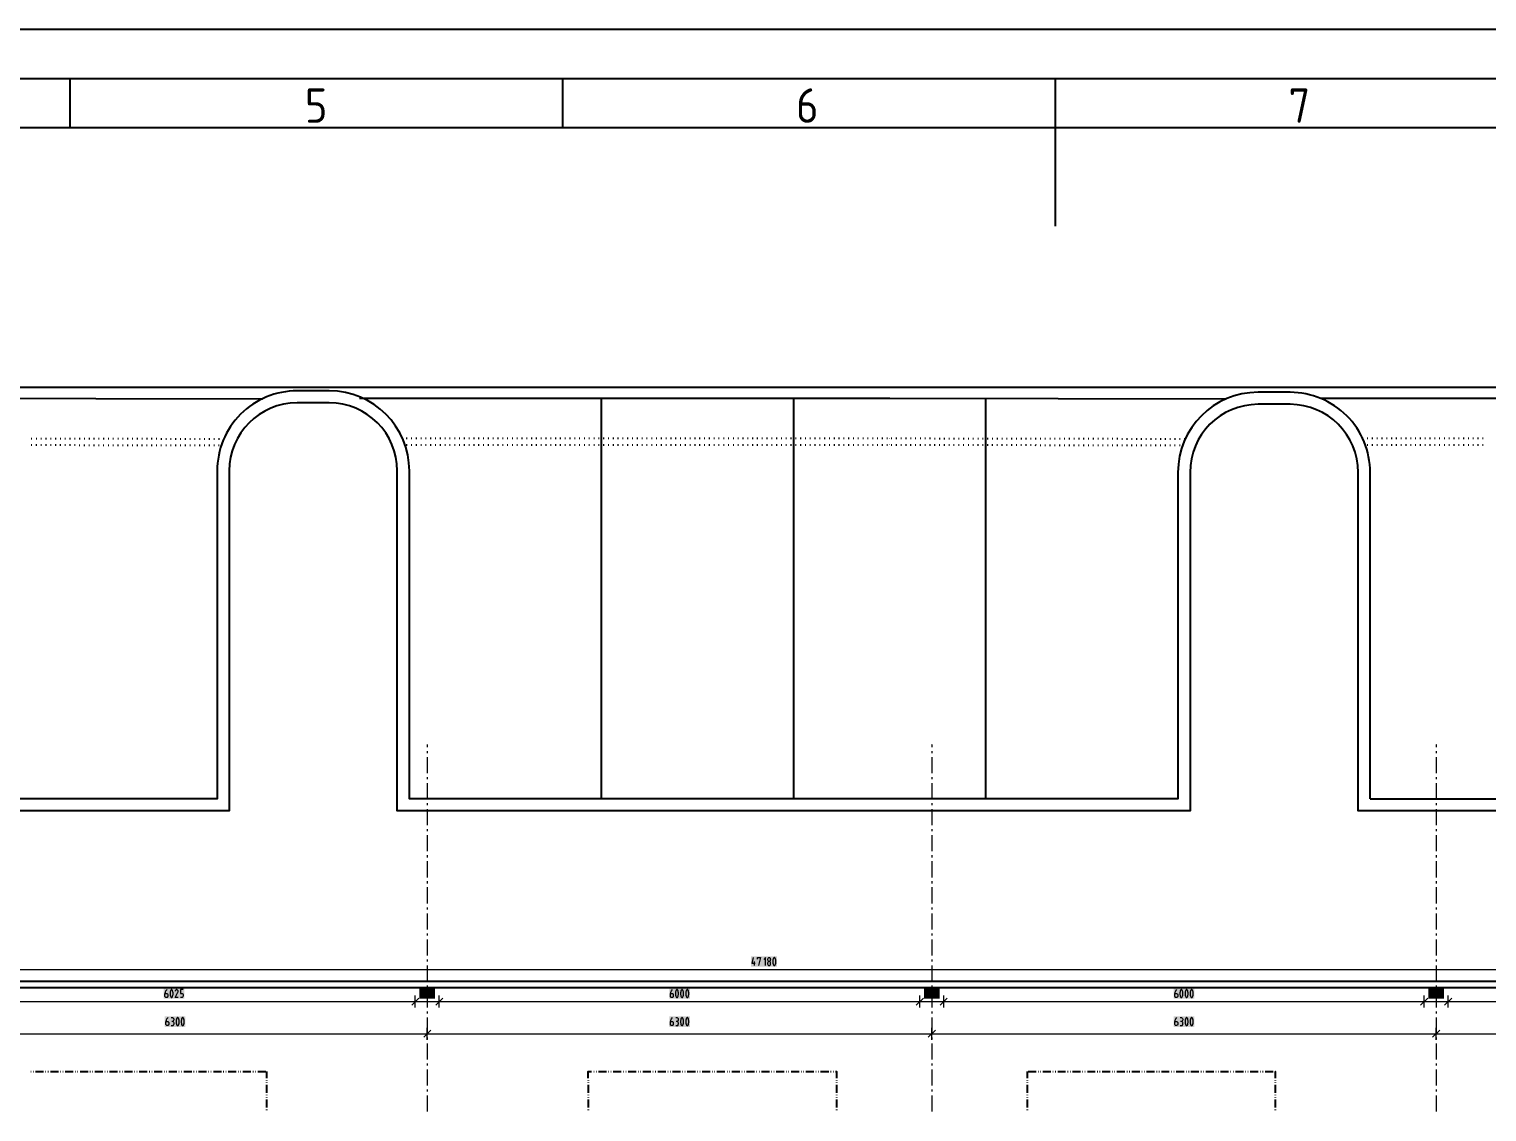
# Model space of a CAD drawing. Header units: millimetres. Extents: x 0 to 594, y 0 to 420.
# Drawn here: x 192.9 to 340.8, y 310.2 to 420 of the extents above; entities that cross this region are included whole.
import ezdxf

# ---------------------------------------------------------------- set-up
doc = ezdxf.new("R2010")
doc.units = ezdxf.units.MM
doc.header["$LTSCALE"] = 8
for name, color, linetype in [('035', 5, 'Continuous'), ('07', 7, 'Continuous'), ('PDF_CTU', 7, 'Continuous'), ('PDF_Dokresleni nad rovinou rezu', 7, 'Continuous'), ('PDF_Koty delkove', 7, 'Continuous'), ('PDF_Osy hlavni', 7, 'Continuous')]:
    doc.layers.add(name, color=color, linetype=linetype)
doc.styles.add('ISO Proportional', font='isocp.shx')

# ---------------------------------------------------------------- blocks, each defined once
blk = doc.blocks.new('IEC_border_a2')
at = {"layer": '035'}
for p, q in [((197, 415), (197, 410)), ((247, 415), (247, 410)), ((297, 415), (297, 410)), ((584, 410), (10, 410))]:
    blk.add_line(p, q, dxfattribs=at)
blk.add_lwpolyline([(0, 420), (594, 420), (594, 0), (0, 0)], close=True, dxfattribs=at)
at = {"layer": '07'}
blk.add_line((297, 410), (297, 400), dxfattribs=at)
blk.add_lwpolyline([(5, 415), (589, 415), (589, 5), (5, 5)], close=True, dxfattribs=at)
at = {"layer": '035', "style": 'ISO Proportional'}
for s, p in [('5', (220.84, 410.5)), ('6', (270.69, 410.5)), ('7', (320.67, 410.5))]:
    blk.add_text(s, height=3.5, dxfattribs=at).set_placement(p)

msp = doc.modelspace()

# ---------------------------------------------------------------- linework, layer by layer
at = {"layer": 'PDF_CTU', "lineweight": 25}
for points in [[(36.41, 383.69), (424.03, 383.69), (433.59, 383.69, -0.058855), (458.57, 380.48, -0.085043), (491.74, 365.87, -0.100758), (522.01, 335.59, -0.085004), (536.62, 302.43, -0.057282), (539.82, 278.13), (539.75, 270.41), (539.82, 278.13)], [(328.96, 341.92), (328.95, 375.03, 0.414215), (320.83, 383.16), (317.58, 383.16, 0.414213), (309.45, 375.03), (309.45, 341.92), (231.44, 341.92), (231.44, 375.18, 0.414213), (223.31, 383.31), (220.06, 383.31, 0.414214), (211.94, 375.18), (211.94, 341.92), (133.92, 341.92), (133.92, 375.24, 0.414213), (125.8, 383.37)], [(458.4, 379.26), (458.4, 347.12, -0.414214), (434.02, 322.75), (415.75, 322.75), (52.5, 322.75, -0.414214), (28.12, 347.12), (28.12, 382.47)], [(406.16, 341.92), (406.16, 323.4), (52.5, 323.4, -0.414214), (28.77, 347.12), (28.77, 382.46)], [(406.32, 340.7), (327.74, 340.7), (327.74, 375.03, 0.414213), (320.83, 381.94), (317.58, 381.94, 0.414213), (310.67, 375.03), (310.67, 340.7), (230.22, 340.7), (230.22, 375.18, 0.414213), (223.31, 382.09), (220.06, 382.09, 0.414213), (213.15, 375.18), (213.15, 340.7), (132.7, 340.7), (132.7, 375.24, 0.414214), (125.8, 382.15)]]:
    msp.add_lwpolyline(points, format="xyb", dxfattribs=at)
for points in [[(129.34, 382.55), (182.68, 382.55), (216.53, 382.5)], [(226.39, 382.55), (280.19, 382.55), (314.38, 382.5)], [(250.94, 341.92), (250.94, 382.55)], [(270.45, 341.92), (270.45, 382.55)], [(289.95, 341.92), (289.95, 382.54)], [(323.9, 382.55), (377.71, 382.55), (419.78, 382.49)], [(193.06, 378.48), (193.14, 378.48)], [(193.06, 377.82), (193.14, 377.82)], [(193.54, 377.82), (193.63, 377.82)], [(193.55, 378.47), (193.63, 378.47)], [(194.03, 377.82), (194.11, 377.82)], [(194.04, 378.47), (194.12, 378.47)], [(194.52, 377.82), (194.6, 377.82)], [(194.53, 378.47), (194.61, 378.47)], [(195.01, 378.47), (195.09, 378.47)], [(195.01, 377.82), (195.09, 377.82)], [(195.49, 377.82), (195.58, 377.82)], [(195.5, 378.47), (195.58, 378.47)], [(195.98, 377.82), (196.06, 377.82)], [(195.99, 378.47), (196.07, 378.47)], [(196.47, 377.82), (196.55, 377.82)], [(196.48, 378.47), (196.56, 378.47)], [(196.96, 378.47), (197.05, 378.47)], [(196.96, 377.82), (197.04, 377.82)], [(197.45, 378.47), (197.53, 378.47)], [(197.45, 377.82), (197.53, 377.82)], [(197.93, 377.81), (198.01, 377.81)], [(197.94, 378.47), (198.02, 378.47)], [(198.42, 377.81), (198.5, 377.81)], [(198.43, 378.47), (198.51, 378.47)], [(198.91, 378.47), (199, 378.47)], [(198.91, 377.81), (198.99, 377.81)], [(199.4, 378.47), (199.48, 378.47)], [(199.4, 377.81), (199.48, 377.81)], [(199.88, 377.81), (199.96, 377.81)], [(199.89, 378.46), (199.97, 378.46)], [(200.37, 377.81), (200.45, 377.81)], [(200.38, 378.46), (200.46, 378.46)], [(200.86, 378.46), (200.95, 378.46)], [(200.86, 377.81), (200.94, 377.81)], [(201.35, 378.46), (201.43, 378.46)], [(201.35, 377.81), (201.43, 377.81)], [(201.83, 377.81), (201.91, 377.81)], [(201.84, 378.46), (201.92, 378.46)], [(202.32, 377.81), (202.4, 377.81)], [(202.33, 378.46), (202.41, 378.46)], [(202.81, 378.46), (202.9, 378.46)], [(202.81, 377.81), (202.89, 377.81)], [(203.3, 378.46), (203.38, 378.46)], [(203.3, 377.8), (203.38, 377.8)], [(203.78, 377.8), (203.87, 377.8)], [(203.79, 378.46), (203.87, 378.46)], [(204.27, 377.8), (204.35, 377.8)], [(204.28, 378.46), (204.36, 378.46)], [(204.76, 377.8), (204.84, 377.8)], [(204.77, 378.46), (204.85, 378.46)], [(205.25, 378.46), (205.33, 378.46)], [(205.25, 377.8), (205.33, 377.8)], [(205.73, 377.8), (205.82, 377.8)], [(205.74, 378.46), (205.82, 378.46)], [(206.22, 377.8), (206.3, 377.8)], [(206.23, 378.45), (206.31, 378.45)], [(206.71, 377.8), (206.79, 377.8)], [(206.72, 378.45), (206.8, 378.45)], [(207.2, 378.45), (207.28, 378.45)], [(207.2, 377.8), (207.28, 377.8)], [(207.68, 377.8), (207.77, 377.8)], [(207.69, 378.45), (207.77, 378.45)], [(208.17, 377.8), (208.25, 377.8)], [(208.18, 378.45), (208.26, 378.45)], [(208.66, 377.8), (208.74, 377.8)], [(208.67, 378.45), (208.75, 378.45)], [(209.15, 378.45), (209.23, 378.45)], [(209.15, 377.79), (209.23, 377.79)], [(209.63, 377.79), (209.72, 377.79)], [(209.64, 378.45), (209.72, 378.45)], [(210.12, 377.79), (210.2, 377.79)], [(210.13, 378.45), (210.21, 378.45)], [(210.61, 377.79), (210.69, 377.79)], [(210.62, 378.45), (210.7, 378.45)], [(211.1, 378.45), (211.18, 378.45)], [(211.1, 377.79), (211.18, 377.79)], [(211.59, 378.45), (211.67, 378.45)], [(211.59, 377.79), (211.67, 377.79)], [(212.07, 377.79), (212.15, 377.79)], [(212.08, 378.45), (212.16, 378.45)], [(212.57, 378.45), (212.62, 378.45)], [(231.13, 378.49), (231.21, 378.49)], [(231.13, 377.84), (231.21, 377.84)], [(231.62, 378.49), (231.7, 378.49)], [(231.62, 377.84), (231.7, 377.84)], [(232.11, 378.49), (232.19, 378.49)], [(232.11, 377.84), (232.19, 377.84)], [(232.59, 378.49), (232.67, 378.49)], [(232.59, 377.84), (232.67, 377.84)], [(233.08, 378.49), (233.16, 378.49)], [(233.08, 377.84), (233.16, 377.84)], [(233.57, 378.49), (233.65, 378.49)], [(233.57, 377.84), (233.65, 377.84)], [(234.06, 378.49), (234.14, 378.49)], [(234.06, 377.84), (234.14, 377.84)], [(234.54, 378.49), (234.62, 378.49)], [(234.54, 377.84), (234.62, 377.84)], [(235.03, 378.49), (235.11, 378.49)], [(235.03, 377.84), (235.11, 377.84)], [(235.52, 378.49), (235.6, 378.49)], [(235.52, 377.84), (235.6, 377.84)], [(236.01, 378.49), (236.09, 378.49)], [(236.01, 377.84), (236.09, 377.84)], [(236.49, 378.49), (236.57, 378.49)], [(236.49, 377.84), (236.57, 377.84)], [(236.98, 378.49), (237.06, 378.49)], [(236.98, 377.84), (237.06, 377.84)], [(237.47, 378.49), (237.55, 378.49)], [(237.47, 377.84), (237.55, 377.84)], [(237.96, 378.49), (238.04, 378.49)], [(237.96, 377.84), (238.04, 377.84)], [(238.44, 378.49), (238.53, 378.49)], [(238.44, 377.84), (238.53, 377.84)], [(238.93, 378.49), (239.01, 378.49)], [(238.93, 377.84), (239.01, 377.84)], [(239.42, 378.49), (239.5, 378.49)], [(239.42, 377.84), (239.5, 377.84)], [(239.91, 378.49), (239.99, 378.49)], [(239.91, 377.84), (239.99, 377.84)], [(240.39, 378.49), (240.48, 378.49)], [(240.39, 377.84), (240.48, 377.84)], [(240.88, 378.49), (240.96, 378.49)], [(240.88, 377.84), (240.96, 377.84)], [(241.37, 378.49), (241.45, 378.49)], [(241.37, 377.84), (241.45, 377.84)], [(241.86, 378.49), (241.94, 378.49)], [(241.86, 377.84), (241.94, 377.84)], [(242.34, 378.49), (242.43, 378.49)], [(242.34, 377.84), (242.43, 377.84)], [(242.83, 378.49), (242.91, 378.49)], [(242.83, 377.84), (242.91, 377.84)], [(243.32, 378.49), (243.4, 378.49)], [(243.32, 377.84), (243.4, 377.84)], [(243.81, 378.49), (243.89, 378.49)], [(243.81, 377.84), (243.89, 377.84)], [(244.29, 378.49), (244.38, 378.49)], [(244.29, 377.84), (244.38, 377.84)], [(244.78, 378.49), (244.86, 378.49)], [(244.78, 377.84), (244.86, 377.84)], [(245.27, 378.49), (245.35, 378.49)], [(245.27, 377.84), (245.35, 377.84)], [(245.76, 378.49), (245.84, 378.49)], [(245.76, 377.84), (245.84, 377.84)], [(246.25, 378.49), (246.33, 378.49)], [(246.25, 377.84), (246.33, 377.84)], [(246.73, 378.49), (246.81, 378.49)], [(246.73, 377.84), (246.81, 377.84)], [(247.22, 378.49), (247.3, 378.49)], [(247.22, 377.84), (247.3, 377.84)], [(247.71, 378.49), (247.79, 378.49)], [(247.71, 377.84), (247.79, 377.84)], [(248.2, 378.49), (248.28, 378.49)], [(248.2, 377.84), (248.28, 377.84)], [(248.68, 378.49), (248.76, 378.49)], [(248.68, 377.84), (248.76, 377.84)], [(249.17, 378.49), (249.25, 378.49)], [(249.17, 377.84), (249.25, 377.84)], [(249.66, 378.49), (249.74, 378.49)], [(249.66, 377.84), (249.74, 377.84)], [(250.15, 378.49), (250.23, 378.49)], [(250.15, 377.84), (250.23, 377.84)], [(250.63, 378.49), (250.71, 378.49)], [(250.63, 377.84), (250.71, 377.84)], [(251.12, 378.49), (251.2, 378.49)], [(251.12, 377.84), (251.2, 377.84)], [(251.61, 378.49), (251.69, 378.49)], [(251.61, 377.84), (251.69, 377.84)], [(252.1, 378.49), (252.18, 378.49)], [(252.1, 377.84), (252.18, 377.84)], [(252.58, 378.49), (252.67, 378.49)], [(252.58, 377.84), (252.67, 377.84)], [(253.07, 378.49), (253.15, 378.49)], [(253.07, 377.84), (253.15, 377.84)], [(253.56, 378.49), (253.64, 378.49)], [(253.56, 377.84), (253.64, 377.84)], [(254.05, 378.49), (254.13, 378.49)], [(254.05, 377.84), (254.13, 377.84)], [(254.53, 378.49), (254.62, 378.49)], [(254.53, 377.84), (254.62, 377.84)], [(255.02, 378.49), (255.1, 378.49)], [(255.02, 377.84), (255.1, 377.84)], [(255.51, 378.49), (255.59, 378.49)], [(255.51, 377.84), (255.59, 377.84)], [(256, 378.49), (256.08, 378.49)], [(256, 377.84), (256.08, 377.84)], [(256.48, 378.49), (256.57, 378.49)], [(256.48, 377.84), (256.57, 377.84)], [(256.97, 378.49), (257.05, 378.49)], [(256.97, 377.84), (257.05, 377.84)], [(257.46, 378.49), (257.54, 378.49)], [(257.46, 377.84), (257.54, 377.84)], [(257.95, 378.49), (258.03, 378.49)], [(257.95, 377.84), (258.03, 377.84)], [(258.43, 378.49), (258.52, 378.49)], [(258.43, 377.84), (258.52, 377.84)], [(258.92, 378.49), (259, 378.49)], [(258.92, 377.84), (259, 377.84)], [(259.41, 378.49), (259.49, 378.49)], [(259.41, 377.84), (259.49, 377.84)], [(259.9, 378.49), (259.98, 378.49)], [(259.9, 377.84), (259.98, 377.84)], [(260.39, 378.49), (260.47, 378.49)], [(260.39, 377.84), (260.47, 377.84)], [(260.87, 378.49), (260.95, 378.49)], [(260.87, 377.84), (260.95, 377.84)], [(261.36, 378.49), (261.44, 378.49)], [(261.36, 377.84), (261.44, 377.84)], [(261.85, 378.49), (261.93, 378.49)], [(261.85, 377.84), (261.93, 377.84)], [(262.34, 378.49), (262.42, 378.49)], [(262.34, 377.84), (262.42, 377.84)], [(262.82, 378.49), (262.9, 378.49)], [(262.82, 377.84), (262.9, 377.84)], [(263.31, 378.49), (263.39, 378.49)], [(263.31, 377.84), (263.39, 377.84)], [(263.8, 378.49), (263.88, 378.49)], [(263.8, 377.84), (263.88, 377.84)], [(264.29, 378.49), (264.37, 378.49)], [(264.29, 377.84), (264.37, 377.84)], [(264.77, 378.49), (264.85, 378.49)], [(264.77, 377.84), (264.85, 377.84)], [(265.26, 378.49), (265.34, 378.49)], [(265.26, 377.84), (265.34, 377.84)], [(265.75, 378.49), (265.83, 378.49)], [(265.75, 377.84), (265.83, 377.84)], [(266.24, 378.49), (266.32, 378.49)], [(266.24, 377.84), (266.32, 377.84)], [(266.72, 378.49), (266.81, 378.49)], [(266.72, 377.84), (266.81, 377.84)], [(267.21, 378.49), (267.29, 378.49)], [(267.21, 377.84), (267.29, 377.84)], [(267.7, 378.49), (267.78, 378.49)], [(267.7, 377.84), (267.78, 377.84)], [(268.19, 378.49), (268.27, 378.49)], [(268.19, 377.84), (268.27, 377.84)], [(268.67, 378.49), (268.76, 378.49)], [(268.67, 377.84), (268.76, 377.84)], [(269.16, 378.49), (269.24, 378.49)], [(269.16, 377.84), (269.24, 377.84)], [(269.65, 378.49), (269.73, 378.49)], [(269.65, 377.84), (269.73, 377.84)], [(270.14, 378.49), (270.22, 378.49)], [(270.14, 377.84), (270.22, 377.84)], [(270.62, 378.49), (270.71, 378.49)], [(270.62, 377.84), (270.71, 377.84)], [(271.11, 378.49), (271.19, 378.49)], [(271.11, 377.84), (271.19, 377.84)], [(271.6, 378.49), (271.68, 378.49)], [(271.6, 377.84), (271.68, 377.84)], [(272.09, 378.49), (272.17, 378.49)], [(272.09, 377.84), (272.17, 377.84)], [(272.57, 378.49), (272.66, 378.49)], [(272.57, 377.84), (272.66, 377.84)], [(273.06, 378.49), (273.14, 378.49)], [(273.06, 377.84), (273.14, 377.84)], [(273.55, 378.49), (273.63, 378.49)], [(273.55, 377.84), (273.63, 377.84)], [(274.04, 378.49), (274.12, 378.49)], [(274.04, 377.84), (274.12, 377.84)], [(274.53, 378.49), (274.61, 378.49)], [(274.53, 377.84), (274.61, 377.84)], [(275.01, 378.49), (275.09, 378.49)], [(275.01, 377.84), (275.09, 377.84)], [(275.5, 378.49), (275.58, 378.49)], [(275.5, 377.84), (275.58, 377.84)], [(275.99, 378.49), (276.07, 378.49)], [(275.99, 377.84), (276.07, 377.84)], [(276.48, 378.49), (276.56, 378.49)], [(276.48, 377.84), (276.56, 377.84)], [(276.96, 378.49), (277.04, 378.49)], [(276.96, 377.84), (277.04, 377.84)], [(277.45, 378.49), (277.53, 378.49)], [(277.45, 377.84), (277.53, 377.84)], [(277.94, 378.49), (278.02, 378.49)], [(277.94, 377.84), (278.02, 377.84)], [(278.43, 378.49), (278.51, 378.49)], [(278.43, 377.84), (278.51, 377.84)], [(278.91, 378.49), (278.99, 378.49)], [(278.91, 377.84), (278.99, 377.84)], [(279.4, 378.49), (279.48, 378.49)], [(279.4, 377.84), (279.48, 377.84)], [(279.89, 378.49), (279.97, 378.49)], [(279.89, 377.84), (279.97, 377.84)], [(280.33, 377.84), (280.42, 377.84)], [(280.34, 378.49), (280.42, 378.49)], [(280.82, 377.84), (280.9, 377.84)], [(280.83, 378.49), (280.91, 378.49)], [(281.31, 377.84), (281.39, 377.84)], [(281.32, 378.49), (281.4, 378.49)], [(281.8, 378.49), (281.88, 378.49)], [(281.8, 377.84), (281.88, 377.84)], [(282.28, 377.84), (282.37, 377.84)], [(282.29, 378.49), (282.37, 378.49)], [(282.77, 377.84), (282.85, 377.84)], [(282.78, 378.49), (282.86, 378.49)], [(283.26, 377.84), (283.34, 377.84)], [(283.27, 378.49), (283.35, 378.49)], [(283.75, 378.49), (283.83, 378.49)], [(283.75, 377.84), (283.83, 377.83)], [(284.23, 377.83), (284.32, 377.83)], [(284.24, 378.49), (284.32, 378.49)], [(284.72, 377.83), (284.8, 377.83)], [(284.73, 378.48), (284.81, 378.48)], [(285.21, 377.83), (285.29, 377.83)], [(285.22, 378.48), (285.3, 378.48)], [(285.7, 378.48), (285.79, 378.48)], [(285.7, 377.83), (285.78, 377.83)], [(286.19, 378.48), (286.27, 378.48)], [(286.19, 377.83), (286.27, 377.83)], [(286.67, 377.83), (286.75, 377.83)], [(286.68, 378.48), (286.76, 378.48)], [(287.16, 377.83), (287.24, 377.83)], [(287.17, 378.48), (287.25, 378.48)], [(287.65, 378.48), (287.74, 378.48)], [(287.65, 377.83), (287.73, 377.83)], [(288.14, 378.48), (288.22, 378.48)], [(288.14, 377.83), (288.22, 377.83)], [(288.62, 377.83), (288.7, 377.83)], [(288.63, 378.48), (288.71, 378.48)], [(289.11, 377.83), (289.19, 377.83)], [(289.12, 378.48), (289.2, 378.48)], [(289.6, 378.48), (289.69, 378.48)], [(289.6, 377.82), (289.68, 377.82)], [(290.09, 378.48), (290.17, 378.48)], [(290.09, 377.82), (290.17, 377.82)], [(290.57, 377.82), (290.65, 377.82)], [(290.58, 378.48), (290.66, 378.48)], [(291.06, 377.82), (291.14, 377.82)], [(291.07, 378.47), (291.15, 378.47)], [(291.55, 377.82), (291.63, 377.82)], [(291.56, 378.47), (291.64, 378.47)], [(292.04, 378.47), (292.12, 378.47)], [(292.04, 377.82), (292.12, 377.82)], [(292.52, 377.82), (292.61, 377.82)], [(292.53, 378.47), (292.61, 378.47)], [(293.01, 377.82), (293.09, 377.82)], [(293.02, 378.47), (293.1, 378.47)], [(293.5, 377.82), (293.58, 377.82)], [(293.51, 378.47), (293.59, 378.47)], [(293.99, 378.47), (294.07, 378.47)], [(293.99, 377.82), (294.07, 377.82)], [(294.47, 377.82), (294.56, 377.82)], [(294.48, 378.47), (294.56, 378.47)], [(294.96, 377.82), (295.04, 377.81)], [(294.97, 378.47), (295.05, 378.47)], [(295.45, 377.81), (295.53, 377.81)], [(295.46, 378.47), (295.54, 378.47)], [(295.94, 378.47), (296.02, 378.47)], [(295.94, 377.81), (296.02, 377.81)], [(296.42, 377.81), (296.51, 377.81)], [(296.43, 378.47), (296.51, 378.47)], [(296.91, 377.81), (296.99, 377.81)], [(296.92, 378.47), (297, 378.47)], [(297.4, 377.81), (297.48, 377.81)], [(297.41, 378.46), (297.49, 378.46)], [(297.89, 378.46), (297.97, 378.46)], [(297.89, 377.81), (297.97, 377.81)], [(298.37, 377.81), (298.46, 377.81)], [(298.38, 378.46), (298.46, 378.46)], [(298.86, 377.81), (298.94, 377.81)], [(298.87, 378.46), (298.95, 378.46)], [(299.35, 377.81), (299.43, 377.81)], [(299.36, 378.46), (299.44, 378.46)], [(299.84, 378.46), (299.93, 378.46)], [(299.84, 377.81), (299.92, 377.81)], [(300.33, 378.46), (300.41, 378.46)], [(300.33, 377.81), (300.41, 377.81)], [(300.81, 377.8), (300.89, 377.8)], [(300.82, 378.46), (300.9, 378.46)], [(301.3, 377.8), (301.38, 377.8)], [(301.31, 378.46), (301.39, 378.46)], [(301.79, 378.46), (301.88, 378.46)], [(301.79, 377.8), (301.87, 377.8)], [(302.28, 378.46), (302.36, 378.46)], [(302.28, 377.8), (302.36, 377.8)], [(302.76, 377.8), (302.84, 377.8)], [(302.77, 378.46), (302.85, 378.46)], [(303.25, 377.8), (303.33, 377.8)], [(303.26, 378.46), (303.34, 378.46)], [(303.74, 378.45), (303.83, 378.45)], [(303.74, 377.8), (303.82, 377.8)], [(304.23, 378.45), (304.31, 378.45)], [(304.23, 377.8), (304.31, 377.8)], [(304.71, 377.8), (304.79, 377.8)], [(304.72, 378.45), (304.8, 378.45)], [(305.2, 377.8), (305.28, 377.8)], [(305.21, 378.45), (305.29, 378.45)], [(305.69, 378.45), (305.78, 378.45)], [(305.69, 377.8), (305.77, 377.8)], [(306.18, 378.45), (306.26, 378.45)], [(306.18, 377.8), (306.26, 377.79)], [(306.66, 377.79), (306.74, 377.79)], [(306.67, 378.45), (306.75, 378.45)], [(307.15, 377.79), (307.23, 377.79)], [(307.16, 378.45), (307.24, 378.45)], [(307.64, 377.79), (307.72, 377.79)], [(307.65, 378.45), (307.73, 378.45)], [(308.13, 378.45), (308.21, 378.45)], [(308.13, 377.79), (308.21, 377.79)], [(308.61, 377.79), (308.7, 377.79)], [(308.62, 378.45), (308.7, 378.45)], [(309.1, 377.79), (309.18, 377.79)], [(309.11, 378.45), (309.19, 378.45)], [(309.59, 377.79), (309.67, 377.79)], [(309.6, 378.45), (309.68, 378.45)], [(310.08, 378.45), (310.16, 378.45)], [(328.18, 378.49), (328.24, 378.49)], [(328.65, 378.49), (328.73, 378.49)], [(328.65, 377.84), (328.73, 377.84)], [(329.13, 378.49), (329.22, 378.49)], [(329.13, 377.84), (329.22, 377.84)], [(329.62, 378.49), (329.7, 378.49)], [(329.62, 377.84), (329.7, 377.84)], [(330.11, 378.49), (330.19, 378.49)], [(330.11, 377.84), (330.19, 377.84)], [(330.6, 378.49), (330.68, 378.49)], [(330.6, 377.84), (330.68, 377.84)], [(331.08, 378.49), (331.17, 378.49)], [(331.08, 377.84), (331.17, 377.84)], [(331.57, 378.49), (331.65, 378.49)], [(331.57, 377.84), (331.65, 377.84)], [(332.06, 378.49), (332.14, 378.49)], [(332.06, 377.84), (332.14, 377.84)], [(332.55, 378.49), (332.63, 378.49)], [(332.55, 377.84), (332.63, 377.84)], [(333.04, 378.49), (333.12, 378.49)], [(333.04, 377.84), (333.12, 377.84)], [(333.52, 378.49), (333.6, 378.49)], [(333.52, 377.84), (333.6, 377.84)], [(334.01, 378.49), (334.09, 378.49)], [(334.01, 377.84), (334.09, 377.84)], [(334.5, 378.49), (334.58, 378.49)], [(334.5, 377.84), (334.58, 377.84)], [(334.99, 378.49), (335.07, 378.49)], [(334.99, 377.84), (335.07, 377.84)], [(335.47, 378.49), (335.55, 378.49)], [(335.47, 377.84), (335.55, 377.84)], [(335.96, 378.49), (336.04, 378.49)], [(335.96, 377.84), (336.04, 377.84)], [(336.45, 378.49), (336.53, 378.49)], [(336.45, 377.84), (336.53, 377.84)], [(336.94, 378.49), (337.02, 378.49)], [(336.94, 377.84), (337.02, 377.84)], [(337.42, 378.49), (337.5, 378.49)], [(337.42, 377.84), (337.5, 377.84)], [(337.91, 378.49), (337.99, 378.49)], [(337.91, 377.84), (337.99, 377.84)], [(338.4, 378.49), (338.48, 378.49)], [(338.4, 377.84), (338.48, 377.84)], [(338.89, 378.49), (338.97, 378.49)], [(338.89, 377.84), (338.97, 377.84)], [(339.37, 378.49), (339.45, 378.49)], [(339.37, 377.84), (339.45, 377.84)], [(339.86, 378.49), (339.94, 378.49)], [(339.86, 377.84), (339.94, 377.84)], [(340.35, 378.49), (340.43, 378.49)], [(340.35, 377.84), (340.43, 377.84)], [(328.96, 341.92), (406.97, 341.92)]]:
    msp.add_lwpolyline(points, dxfattribs=at)
at = {"layer": 'PDF_CTU', "lineweight": 25, "transparency": 33554559}
for points in [[(212.31, 377.79), (212.36, 377.84), (212.36, 377.74), (212.42, 377.79)], [(212.57, 378.45), (212.62, 378.5), (212.62, 378.39), (212.67, 378.45)], [(230.68, 378.49), (230.73, 378.54), (230.73, 378.44), (230.79, 378.49)], [(230.94, 377.84), (230.99, 377.89), (230.99, 377.79), (231.04, 377.84)], [(280.14, 378.49), (280.19, 378.54), (280.19, 378.44), (280.24, 378.49)], [(280.14, 378.49), (280.19, 378.54), (280.19, 378.44), (280.24, 378.49)], [(280.14, 377.84), (280.19, 377.89), (280.19, 377.79), (280.24, 377.84)], [(280.14, 377.84), (280.19, 377.89), (280.19, 377.79), (280.24, 377.84)], [(309.88, 377.79), (309.93, 377.84), (309.93, 377.74), (309.98, 377.79)], [(310.15, 378.45), (310.2, 378.5), (310.2, 378.39), (310.25, 378.44)], [(328.13, 378.49), (328.18, 378.54), (328.18, 378.44), (328.23, 378.49)], [(328.4, 377.84), (328.45, 377.89), (328.45, 377.79), (328.5, 377.84)]]:
    msp.add_solid(points, dxfattribs=at)
at = {"layer": 'PDF_Dokresleni nad rovinou rezu', "lineweight": 25}
for points in [[(193.02, 314.25), (193.06, 314.25)], [(193.26, 314.25), (193.3, 314.25)], [(193.51, 314.25), (194.32, 314.25)], [(194.52, 314.25), (194.56, 314.25)], [(194.76, 314.25), (194.81, 314.25)], [(195.01, 314.25), (195.82, 314.25)], [(196.02, 314.25), (196.06, 314.25)], [(196.27, 314.25), (196.31, 314.25)], [(196.51, 314.25), (197.32, 314.25)], [(197.53, 314.25), (197.57, 314.25)], [(197.77, 314.25), (197.81, 314.25)], [(198.02, 314.25), (198.83, 314.25)], [(199.03, 314.25), (199.07, 314.25)], [(199.27, 314.25), (199.32, 314.25)], [(199.52, 314.25), (200.33, 314.25)], [(200.53, 314.25), (200.58, 314.25)], [(200.78, 314.25), (200.82, 314.25)], [(201.02, 314.25), (201.83, 314.25)], [(202.04, 314.25), (202.08, 314.25)], [(202.28, 314.25), (202.32, 314.25)], [(202.53, 314.25), (203.34, 314.25)], [(203.54, 314.25), (203.58, 314.25)], [(203.78, 314.25), (203.83, 314.25)], [(204.03, 314.25), (204.84, 314.25)], [(205.04, 314.25), (205.09, 314.25)], [(205.29, 314.25), (205.33, 314.25)], [(205.53, 314.25), (206.34, 314.25)], [(206.55, 314.25), (206.59, 314.25)], [(206.79, 314.25), (206.83, 314.25)], [(207.04, 314.25), (207.85, 314.25)], [(208.05, 314.25), (208.09, 314.25)], [(208.3, 314.25), (208.34, 314.25)], [(208.54, 314.25), (209.35, 314.25)], [(209.55, 314.25), (209.6, 314.25)], [(209.8, 314.25), (209.84, 314.25)], [(210.04, 314.25), (210.85, 314.25)], [(211.06, 314.25), (211.1, 314.25)], [(211.3, 314.25), (211.34, 314.25)], [(211.55, 314.25), (212.36, 314.25)], [(212.56, 314.25), (212.6, 314.25)], [(212.81, 314.25), (212.85, 314.25)], [(213.05, 314.25), (213.86, 314.25)], [(214.06, 314.25), (214.11, 314.25)], [(214.31, 314.25), (214.35, 314.25)], [(214.55, 314.25), (215.37, 314.25)], [(215.57, 314.25), (215.61, 314.25)], [(215.81, 314.25), (215.85, 314.25)], [(216.06, 314.25), (216.87, 314.25)], [(216.93, 314.25), (216.93, 313.59)], [(249.6, 313.59), (249.6, 314.25), (249.94, 314.25)], [(250.15, 314.25), (250.19, 314.25)], [(250.39, 314.25), (250.43, 314.25)], [(250.63, 314.25), (251.45, 314.25)], [(251.65, 314.25), (251.69, 314.25)], [(251.89, 314.25), (251.93, 314.25)], [(252.14, 314.25), (252.95, 314.25)], [(253.15, 314.25), (253.19, 314.25)], [(253.4, 314.25), (253.44, 314.25)], [(253.64, 314.25), (254.45, 314.25)], [(254.66, 314.25), (254.7, 314.25)], [(254.9, 314.25), (254.94, 314.25)], [(255.14, 314.25), (255.96, 314.25)], [(256.16, 314.25), (256.2, 314.25)], [(256.4, 314.25), (256.44, 314.25)], [(256.65, 314.25), (257.46, 314.25)], [(257.66, 314.25), (257.7, 314.25)], [(257.91, 314.25), (257.95, 314.25)], [(258.15, 314.25), (258.96, 314.25)], [(259.17, 314.25), (259.21, 314.25)], [(259.41, 314.25), (259.45, 314.25)], [(259.65, 314.25), (260.47, 314.25)], [(260.67, 314.25), (260.71, 314.25)], [(260.91, 314.25), (260.95, 314.25)], [(261.16, 314.25), (261.97, 314.25)], [(262.17, 314.25), (262.21, 314.25)], [(262.42, 314.25), (262.46, 314.25)], [(262.66, 314.25), (263.47, 314.25)], [(263.68, 314.25), (263.72, 314.25)], [(263.92, 314.25), (263.96, 314.25)], [(264.16, 314.25), (264.98, 314.25)], [(265.18, 314.25), (265.22, 314.25)], [(265.42, 314.25), (265.46, 314.25)], [(265.67, 314.25), (266.48, 314.25)], [(266.68, 314.25), (266.72, 314.25)], [(266.93, 314.25), (266.97, 314.25)], [(267.17, 314.25), (267.98, 314.25)], [(268.19, 314.25), (268.23, 314.25)], [(268.43, 314.25), (268.47, 314.25)], [(268.67, 314.25), (269.49, 314.25)], [(269.69, 314.25), (269.73, 314.25)], [(269.93, 314.25), (269.97, 314.25)], [(270.18, 314.25), (270.99, 314.25)], [(271.19, 314.25), (271.23, 314.25)], [(271.44, 314.25), (271.48, 314.25)], [(271.68, 314.25), (272.49, 314.25)], [(272.7, 314.25), (272.74, 314.25)], [(272.94, 314.25), (272.98, 314.25)], [(273.18, 314.25), (274, 314.25)], [(274.2, 314.25), (274.24, 314.25)], [(274.44, 314.25), (274.48, 314.25)], [(274.69, 314.25), (274.79, 314.25), (274.79, 313.59)], [(294.13, 314.25), (294.13, 313.59)], [(294.23, 314.25), (295.04, 314.25)], [(295.25, 314.25), (295.29, 314.25)], [(295.49, 314.25), (295.53, 314.25)], [(295.73, 314.25), (296.55, 314.25)], [(296.75, 314.25), (296.79, 314.25)], [(296.99, 314.25), (297.04, 314.25)], [(297.24, 314.25), (298.05, 314.25)], [(298.25, 314.25), (298.29, 314.25)], [(298.5, 314.25), (298.54, 314.25)], [(298.74, 314.25), (299.55, 314.25)], [(299.76, 314.25), (299.8, 314.25)], [(300, 314.25), (300.04, 314.25)], [(300.25, 314.25), (301.06, 314.25)], [(301.26, 314.25), (301.3, 314.25)], [(301.5, 314.25), (301.55, 314.25)], [(301.75, 314.25), (302.56, 314.25)], [(302.76, 314.25), (302.8, 314.25)], [(303.01, 314.25), (303.05, 314.25)], [(303.25, 314.25), (304.06, 314.25)], [(304.27, 314.25), (304.31, 314.25)], [(304.51, 314.25), (304.55, 314.25)], [(304.76, 314.25), (305.57, 314.25)], [(305.77, 314.25), (305.81, 314.25)], [(306.01, 314.25), (306.06, 314.25)], [(306.26, 314.25), (307.07, 314.25)], [(307.27, 314.25), (307.32, 314.25)], [(307.52, 314.25), (307.56, 314.25)], [(307.76, 314.25), (308.57, 314.25)], [(308.78, 314.25), (308.82, 314.25)], [(309.02, 314.25), (309.06, 314.25)], [(309.27, 314.25), (310.08, 314.25)], [(310.28, 314.25), (310.32, 314.25)], [(310.52, 314.25), (310.57, 314.25)], [(310.77, 314.25), (311.58, 314.25)], [(311.78, 314.25), (311.83, 314.25)], [(312.03, 314.25), (312.07, 314.25)], [(312.27, 314.25), (313.08, 314.25)], [(313.29, 314.25), (313.33, 314.25)], [(313.53, 314.25), (313.57, 314.25)], [(313.78, 314.25), (314.59, 314.25)], [(314.79, 314.25), (314.83, 314.25)], [(315.04, 314.25), (315.08, 314.25)], [(315.28, 314.25), (316.09, 314.25)], [(316.29, 314.25), (316.34, 314.25)], [(316.54, 314.25), (316.58, 314.25)], [(316.78, 314.25), (317.59, 314.25)], [(317.8, 314.25), (317.84, 314.25)], [(318.04, 314.25), (318.08, 314.25)], [(318.29, 314.25), (319.1, 314.25)], [(319.3, 314.25), (319.32, 314.25), (319.32, 313.59)], [(216.93, 313.39), (216.93, 313.35)], [(216.93, 313.15), (216.93, 313.11)], [(216.93, 312.9), (216.93, 312.09)], [(249.6, 313.39), (249.6, 313.35)], [(249.6, 313.15), (249.6, 313.11)], [(249.6, 312.9), (249.6, 312.09)], [(274.79, 313.39), (274.79, 313.35)], [(274.79, 313.15), (274.79, 313.11)], [(274.79, 312.9), (274.79, 312.09)], [(294.13, 313.39), (294.13, 313.35)], [(294.13, 313.15), (294.13, 313.11)], [(294.13, 312.9), (294.13, 312.09)], [(319.32, 313.39), (319.32, 313.35)], [(319.32, 313.15), (319.32, 313.11)], [(319.32, 312.9), (319.32, 312.09)], [(216.93, 311.89), (216.93, 311.85)], [(216.93, 311.64), (216.93, 311.6)], [(216.93, 311.4), (216.93, 310.59)], [(249.6, 311.89), (249.6, 311.85)], [(249.6, 311.64), (249.6, 311.6)], [(249.6, 311.4), (249.6, 310.59)], [(274.79, 311.89), (274.79, 311.85)], [(274.79, 311.64), (274.79, 311.6)], [(274.79, 311.4), (274.79, 310.59)], [(294.13, 311.89), (294.13, 311.85)], [(294.13, 311.64), (294.13, 311.6)], [(294.13, 311.4), (294.13, 310.59)], [(319.32, 311.89), (319.32, 311.85)], [(319.32, 311.64), (319.32, 311.6)], [(319.32, 311.4), (319.32, 310.59)], [(216.93, 310.39), (216.93, 310.34)], [(249.6, 310.39), (249.6, 310.34)], [(274.79, 310.39), (274.79, 310.34)], [(294.13, 310.39), (294.13, 310.34)], [(319.32, 310.39), (319.32, 310.34)]]:
    msp.add_lwpolyline(points, dxfattribs=at)
at = {"layer": 'PDF_Dokresleni nad rovinou rezu', "lineweight": 25, "transparency": 33554559}
for points in [[(216.93, 314.3), (216.98, 314.25), (216.88, 314.25), (216.93, 314.2)], [(216.88, 314.25), (216.93, 314.3), (216.93, 314.2), (216.98, 314.25)], [(249.55, 314.25), (249.6, 314.3), (249.6, 314.2), (249.65, 314.25)], [(249.6, 314.3), (249.65, 314.25), (249.55, 314.25), (249.6, 314.2)], [(274.79, 314.3), (274.84, 314.25), (274.74, 314.25), (274.79, 314.2)], [(274.74, 314.25), (274.79, 314.3), (274.79, 314.2), (274.84, 314.25)], [(294.08, 314.25), (294.13, 314.3), (294.13, 314.2), (294.18, 314.25)], [(294.13, 314.3), (294.18, 314.25), (294.08, 314.25), (294.13, 314.2)], [(319.32, 314.3), (319.37, 314.25), (319.27, 314.25), (319.32, 314.2)], [(319.27, 314.25), (319.32, 314.3), (319.32, 314.2), (319.37, 314.25)]]:
    msp.add_solid(points, dxfattribs=at)
at = {"layer": 'PDF_Koty delkove', "lineweight": 18}
for points in [[(266.55, 325.22), (266.24, 325.22), (266.37, 325.81)], [(266.76, 325.65), (266.76, 325.81), (267.07, 325.81), (266.89, 325)], [(267.59, 325), (267.59, 325.81), (267.41, 325.6)], [(267.91, 325.43), (267.89, 325.45), (267.86, 325.49), (267.84, 325.54), (267.83, 325.6), (267.83, 325.65), (267.84, 325.7), (267.86, 325.76), (267.9, 325.8), (267.93, 325.81), (267.98, 325.81), (268.01, 325.8), (268.05, 325.76), (268.07, 325.7), (268.09, 325.65), (268.09, 325.6)], [(268.09, 325.6), (268.07, 325.54), (268.05, 325.49), (268.02, 325.45), (268, 325.43)], [(75.73, 324.59), (459.14, 324.59)], [(266.46, 325), (266.46, 325.41)], [(206.88, 322.14), (206.9, 322.12), (206.92, 322.08), (206.94, 322.02), (206.94, 321.91), (206.92, 321.86), (206.9, 321.82), (206.88, 321.79), (206.85, 321.76), (206.81, 321.75), (206.76, 321.75), (206.72, 321.76), (206.69, 321.79), (206.67, 321.82), (206.64, 321.86), (206.63, 321.91), (206.63, 322.1), (206.68, 322.29), (206.74, 322.43), (206.85, 322.56)], [(207.89, 322.55), (207.85, 322.56), (207.8, 322.56), (207.76, 322.55), (207.73, 322.52), (207.69, 322.48), (207.67, 322.4)], [(207.98, 321.75), (207.67, 321.75), (207.95, 322.29), (207.98, 322.35), (207.98, 322.43), (207.95, 322.48), (207.92, 322.52), (207.89, 322.55)], [(208.47, 322.56), (208.21, 322.56), (208.21, 322.18), (208.32, 322.18), (208.4, 322.16), (208.44, 322.12), (208.49, 322.05), (208.5, 321.99), (208.5, 321.94), (208.49, 321.89), (208.46, 321.83), (208.43, 321.79), (208.39, 321.76), (208.32, 321.75), (208.21, 321.75)], [(232.61, 322.56), (232.74, 322.56), (232.79, 322.55), (232.83, 322.52), (232.85, 322.48), (232.87, 322.4), (232.87, 322.35), (232.85, 322.26), (232.81, 322.21), (232.74, 322.18), (232.66, 322.18)], [(233.42, 322.08), (233.42, 322.24), (233.4, 322.32), (233.38, 322.41), (233.35, 322.49), (233.31, 322.55), (233.29, 322.56), (233.24, 322.56), (233.22, 322.55), (233.18, 322.49), (233.15, 322.41)], [(258.1, 321.75), (258.06, 321.75), (258.02, 321.76), (257.98, 321.79), (257.96, 321.82), (257.94, 321.86), (257.93, 321.91), (257.93, 322.1), (257.97, 322.29), (258.04, 322.43), (258.15, 322.56)], [(259.27, 322.08), (259.27, 322.24), (259.26, 322.32), (259.24, 322.41), (259.21, 322.49), (259.17, 322.55), (259.14, 322.56), (259.1, 322.56), (259.08, 322.55), (259.04, 322.49), (259, 322.41), (258.98, 322.32), (258.97, 322.24), (258.97, 322.08), (258.98, 321.99), (259, 321.9), (259.04, 321.82)], [(283.81, 322.56), (283.94, 322.56), (283.98, 322.55), (284.03, 322.52), (284.05, 322.48), (284.07, 322.4), (284.07, 322.35), (284.05, 322.26), (284.01, 322.21), (283.94, 322.18), (283.85, 322.18)], [(309.15, 322.18), (309.3, 322.18), (309.34, 322.17), (309.38, 322.14), (309.4, 322.12), (309.42, 322.08), (309.43, 322.02), (309.43, 321.91), (309.42, 321.86), (309.4, 321.82), (309.38, 321.79), (309.34, 321.76), (309.3, 321.75), (309.26, 321.75), (309.21, 321.76), (309.18, 321.79), (309.16, 321.82), (309.14, 321.86), (309.13, 321.91), (309.13, 322.1), (309.17, 322.29), (309.23, 322.43), (309.34, 322.56)], [(310.4, 322.49), (310.36, 322.55), (310.34, 322.56), (310.3, 322.56), (310.27, 322.55), (310.23, 322.49), (310.2, 322.41), (310.18, 322.32), (310.17, 322.24), (310.17, 322.08), (310.18, 321.99), (310.2, 321.9), (310.23, 321.82), (310.27, 321.76), (310.3, 321.75), (310.34, 321.75), (310.36, 321.76), (310.4, 321.82), (310.44, 321.9), (310.46, 321.99), (310.47, 322.08)], [(335.01, 322.56), (335.14, 322.56), (335.18, 322.55), (335.22, 322.52), (335.25, 322.48), (335.27, 322.4), (335.27, 322.35)], [(336.33, 322.08), (336.33, 322.24), (336.32, 322.32), (336.3, 322.41), (336.26, 322.49), (336.22, 322.55), (336.2, 322.56), (336.16, 322.56), (336.13, 322.55), (336.09, 322.49), (336.06, 322.41), (336.04, 322.32), (336.02, 322.24)], [(75.73, 321.34), (91.09, 321.34), (129.65, 321.34), (132.09, 321.34), (181.05, 321.34), (183.08, 321.34), (232.04, 321.34), (234.48, 321.34), (283.24, 321.34), (285.68, 321.34), (334.44, 321.34), (336.88, 321.34), (369.38, 321.34), (384.46, 321.34), (459.14, 321.34)], [(206.65, 322.18), (206.81, 322.18), (206.85, 322.17), (206.88, 322.14)], [(231.68, 320.98), (232.41, 321.71)], [(232.04, 320.73), (232.04, 321.34), (232.04, 321.95)], [(232.61, 321.75), (232.77, 321.75), (232.82, 321.78), (232.86, 321.82), (232.88, 321.89), (232.9, 321.94), (232.9, 321.99), (232.88, 322.06), (232.86, 322.12), (232.82, 322.16), (232.74, 322.18)], [(233.15, 322.41), (233.12, 322.32), (233.11, 322.24), (233.11, 322.08), (233.12, 321.99), (233.15, 321.9), (233.18, 321.82), (233.22, 321.76), (233.24, 321.75), (233.29, 321.75), (233.31, 321.76), (233.35, 321.82), (233.38, 321.9), (233.4, 321.99), (233.42, 322.08)], [(234.12, 320.98), (234.85, 321.71)], [(234.48, 320.73), (234.48, 321.34), (234.48, 321.95)], [(257.95, 322.18), (258.1, 322.18), (258.15, 322.17), (258.18, 322.14), (258.2, 322.12), (258.22, 322.08), (258.23, 322.02), (258.23, 321.91), (258.22, 321.86), (258.2, 321.82), (258.18, 321.79), (258.15, 321.76), (258.1, 321.75)], [(259.04, 321.82), (259.08, 321.76), (259.1, 321.75), (259.14, 321.75), (259.17, 321.76), (259.21, 321.82), (259.24, 321.9), (259.26, 321.99), (259.27, 322.08)], [(282.88, 320.98), (283.61, 321.71)], [(283.24, 320.73), (283.24, 321.34), (283.24, 321.95)], [(283.81, 321.75), (283.96, 321.75), (284.02, 321.78), (284.06, 321.82), (284.08, 321.89), (284.09, 321.94), (284.09, 321.99), (284.08, 322.06), (284.06, 322.12)], [(284.06, 322.12), (284.02, 322.16), (283.94, 322.18)], [(285.31, 320.98), (286.04, 321.71)], [(285.68, 320.73), (285.68, 321.34), (285.68, 321.95)], [(310.47, 322.08), (310.47, 322.24), (310.46, 322.32), (310.44, 322.41), (310.4, 322.49)], [(334.07, 320.98), (334.8, 321.71)], [(334.44, 320.73), (334.44, 321.34), (334.44, 321.95)], [(335.01, 321.75), (335.16, 321.75), (335.21, 321.78), (335.26, 321.82), (335.28, 321.89), (335.29, 321.94), (335.29, 321.99), (335.28, 322.06), (335.26, 322.12), (335.21, 322.16), (335.14, 322.18)], [(335.27, 322.35), (335.25, 322.26), (335.2, 322.21), (335.14, 322.18), (335.05, 322.18)], [(336.02, 322.24), (336.02, 322.08), (336.04, 321.99), (336.06, 321.9), (336.09, 321.82), (336.13, 321.76), (336.16, 321.75), (336.2, 321.75), (336.22, 321.76), (336.26, 321.82), (336.3, 321.9), (336.32, 321.99), (336.33, 322.08)], [(336.51, 320.98), (337.24, 321.71)], [(336.88, 320.73), (336.88, 321.34), (336.88, 321.95)], [(207.04, 319.07), (207.03, 319.01), (207, 318.97), (206.98, 318.95), (206.95, 318.92), (206.91, 318.91), (206.86, 318.91), (206.82, 318.92), (206.79, 318.95), (206.77, 318.97), (206.74, 319.01), (206.73, 319.07), (206.73, 319.26), (206.78, 319.45), (206.84, 319.58), (206.95, 319.72)], [(207.28, 319.72), (207.41, 319.72), (207.45, 319.71), (207.49, 319.68), (207.51, 319.64), (207.54, 319.56), (207.54, 319.5), (207.51, 319.42), (207.47, 319.37), (207.41, 319.34), (207.32, 319.34)], [(208.08, 319.23), (208.08, 319.39), (208.07, 319.47), (208.05, 319.57), (208.01, 319.65), (207.97, 319.71), (207.95, 319.72), (207.9, 319.72), (207.88, 319.71), (207.84, 319.65), (207.81, 319.57), (207.79, 319.47), (207.77, 319.39), (207.77, 319.23), (207.79, 319.15), (207.81, 319.05)], [(257.94, 319.01), (257.93, 319.07), (257.93, 319.26), (257.97, 319.45), (258.04, 319.58), (258.15, 319.72)], [(258.47, 319.72), (258.6, 319.72), (258.65, 319.71), (258.69, 319.68), (258.71, 319.64), (258.73, 319.56), (258.73, 319.5), (258.71, 319.42), (258.67, 319.37), (258.6, 319.34), (258.52, 319.34)], [(259.79, 319.39), (259.78, 319.47), (259.76, 319.57), (259.73, 319.65), (259.69, 319.71), (259.66, 319.72), (259.62, 319.72), (259.6, 319.71), (259.56, 319.65), (259.52, 319.57), (259.5, 319.47), (259.49, 319.39), (259.49, 319.23), (259.5, 319.15), (259.52, 319.05), (259.56, 318.97), (259.6, 318.92), (259.62, 318.91), (259.66, 318.91), (259.69, 318.92), (259.73, 318.97), (259.76, 319.05), (259.78, 319.15), (259.79, 319.23)], [(309.15, 319.34), (309.3, 319.34), (309.34, 319.33), (309.38, 319.3), (309.4, 319.27), (309.42, 319.23), (309.43, 319.18), (309.43, 319.07), (309.42, 319.01), (309.4, 318.97), (309.38, 318.95), (309.34, 318.92), (309.3, 318.91), (309.26, 318.91), (309.21, 318.92), (309.18, 318.95), (309.16, 318.97), (309.14, 319.01), (309.13, 319.07), (309.13, 319.26), (309.17, 319.45), (309.23, 319.58), (309.34, 319.72)], [(309.67, 319.72), (309.8, 319.72), (309.84, 319.71), (309.88, 319.68), (309.91, 319.64), (309.93, 319.56), (309.93, 319.5), (309.91, 319.42), (309.86, 319.37), (309.8, 319.34), (309.71, 319.34)], [(310.99, 319.23), (310.99, 319.39), (310.98, 319.47), (310.96, 319.57), (310.93, 319.65), (310.88, 319.71), (310.86, 319.72), (310.82, 319.72), (310.8, 319.71), (310.75, 319.65), (310.72, 319.57), (310.7, 319.47)], [(75.73, 318.09), (91.09, 318.09), (130.87, 318.09), (135.18, 318.09), (136.3, 318.09), (144.16, 318.09), (145.52, 318.09), (182.07, 318.09), (233.26, 318.09), (284.46, 318.09), (335.66, 318.09), (384.46, 318.09), (387.71, 318.09), (397.9, 318.09), (438.98, 318.09), (451.17, 318.09), (459.14, 318.09)], [(206.76, 319.34), (206.91, 319.34), (206.95, 319.33), (206.98, 319.3), (207, 319.27), (207.03, 319.23), (207.04, 319.18), (207.04, 319.07)], [(207.28, 318.91), (207.43, 318.91), (207.48, 318.93), (207.52, 318.97), (207.55, 319.04), (207.56, 319.1), (207.56, 319.15), (207.55, 319.22), (207.52, 319.27), (207.48, 319.31), (207.41, 319.34)], [(207.81, 319.05), (207.84, 318.97), (207.88, 318.92), (207.9, 318.91), (207.95, 318.91), (207.97, 318.92), (208.01, 318.97), (208.05, 319.05), (208.07, 319.15), (208.08, 319.23)], [(232.9, 317.73), (233.63, 318.46)], [(233.26, 317.48), (233.26, 318.09), (233.26, 318.7)], [(257.95, 319.34), (258.1, 319.34), (258.15, 319.33), (258.18, 319.3), (258.2, 319.27), (258.22, 319.23), (258.23, 319.18), (258.23, 319.07), (258.22, 319.01), (258.2, 318.97), (258.18, 318.95), (258.15, 318.92), (258.1, 318.91), (258.06, 318.91), (258.02, 318.92), (257.98, 318.95), (257.96, 318.97), (257.94, 319.01)], [(258.47, 318.91), (258.62, 318.91), (258.68, 318.93), (258.72, 318.97), (258.74, 319.04), (258.75, 319.1), (258.75, 319.15), (258.74, 319.22), (258.72, 319.27), (258.68, 319.31), (258.6, 319.34)], [(259.79, 319.23), (259.79, 319.39)], [(284.09, 317.73), (284.83, 318.46)], [(284.46, 317.48), (284.46, 318.09), (284.46, 318.7)], [(309.67, 318.91), (309.82, 318.91), (309.87, 318.93), (309.92, 318.97), (309.94, 319.04), (309.95, 319.1), (309.95, 319.15), (309.94, 319.22), (309.92, 319.27), (309.87, 319.31), (309.8, 319.34)], [(310.7, 319.47), (310.69, 319.39), (310.69, 319.23), (310.7, 319.15), (310.72, 319.05), (310.75, 318.97), (310.8, 318.92), (310.82, 318.91), (310.86, 318.91), (310.88, 318.92), (310.93, 318.97), (310.96, 319.05), (310.98, 319.15), (310.99, 319.23)], [(335.29, 317.73), (336.02, 318.46)], [(335.66, 317.48), (335.66, 318.09), (335.66, 318.7)]]:
    msp.add_lwpolyline(points, dxfattribs=at)
for points in [[(268.63, 325.33), (268.63, 325.49), (268.62, 325.57), (268.59, 325.66), (268.56, 325.75), (268.52, 325.8), (268.5, 325.81), (268.45, 325.81), (268.43, 325.8), (268.39, 325.75), (268.36, 325.66), (268.33, 325.57), (268.32, 325.49), (268.32, 325.33), (268.33, 325.24), (268.36, 325.15), (268.39, 325.07), (268.43, 325.01), (268.45, 325), (268.5, 325), (268.52, 325.01), (268.56, 325.07), (268.59, 325.15), (268.62, 325.24)], [(268.11, 325.19), (268.11, 325.24), (268.1, 325.31), (268.06, 325.38), (268.02, 325.42), (268, 325.43), (267.91, 325.43), (267.89, 325.42), (267.85, 325.38), (267.81, 325.31), (267.8, 325.24), (267.8, 325.19), (267.81, 325.12), (267.85, 325.05), (267.89, 325.01), (267.93, 325), (267.98, 325), (268.02, 325.01), (268.06, 325.05), (268.1, 325.12)], [(207.46, 322.08), (207.46, 322.24), (207.44, 322.32), (207.42, 322.41), (207.39, 322.49), (207.35, 322.55), (207.33, 322.56), (207.28, 322.56), (207.26, 322.55), (207.22, 322.49), (207.19, 322.41), (207.16, 322.32), (207.15, 322.24), (207.15, 322.08), (207.16, 321.99), (207.19, 321.9), (207.22, 321.82), (207.26, 321.76), (207.28, 321.75), (207.33, 321.75), (207.35, 321.76), (207.39, 321.82), (207.42, 321.9), (207.44, 321.99)], [(233.94, 322.08), (233.94, 322.24), (233.92, 322.32), (233.9, 322.41), (233.87, 322.49), (233.83, 322.55), (233.81, 322.56), (233.76, 322.56), (233.74, 322.55), (233.7, 322.49), (233.67, 322.41), (233.64, 322.32), (233.63, 322.24), (233.63, 322.08), (233.64, 321.99), (233.67, 321.9), (233.7, 321.82), (233.74, 321.76), (233.76, 321.75), (233.81, 321.75), (233.83, 321.76), (233.87, 321.82), (233.9, 321.9), (233.92, 321.99)], [(258.75, 322.08), (258.75, 322.24), (258.74, 322.32), (258.72, 322.41), (258.69, 322.49), (258.65, 322.55), (258.62, 322.56), (258.58, 322.56), (258.56, 322.55), (258.52, 322.49), (258.48, 322.41), (258.46, 322.32), (258.45, 322.24), (258.45, 322.08), (258.46, 321.99), (258.48, 321.9), (258.52, 321.82), (258.56, 321.76), (258.58, 321.75), (258.62, 321.75), (258.65, 321.76), (258.69, 321.82), (258.72, 321.9), (258.74, 321.99)], [(259.79, 322.08), (259.79, 322.24), (259.78, 322.32), (259.76, 322.41), (259.73, 322.49), (259.69, 322.55), (259.66, 322.56), (259.62, 322.56), (259.6, 322.55), (259.56, 322.49), (259.52, 322.41), (259.5, 322.32), (259.49, 322.24), (259.49, 322.08), (259.5, 321.99), (259.52, 321.9), (259.56, 321.82), (259.6, 321.76), (259.62, 321.75), (259.66, 321.75), (259.69, 321.76), (259.73, 321.82), (259.76, 321.9), (259.78, 321.99)], [(284.61, 322.08), (284.61, 322.24), (284.6, 322.32), (284.58, 322.41), (284.55, 322.49), (284.5, 322.55), (284.48, 322.56), (284.44, 322.56), (284.42, 322.55), (284.37, 322.49), (284.34, 322.41), (284.32, 322.32), (284.31, 322.24), (284.31, 322.08), (284.32, 321.99), (284.34, 321.9), (284.37, 321.82), (284.42, 321.76), (284.44, 321.75), (284.48, 321.75), (284.5, 321.76), (284.55, 321.82), (284.58, 321.9), (284.6, 321.99)], [(285.13, 322.08), (285.13, 322.24), (285.12, 322.32), (285.1, 322.41), (285.07, 322.49), (285.02, 322.55), (285, 322.56), (284.96, 322.56), (284.94, 322.55), (284.89, 322.49), (284.86, 322.41), (284.84, 322.32), (284.83, 322.24), (284.83, 322.08), (284.84, 321.99), (284.86, 321.9), (284.89, 321.82), (284.94, 321.76), (284.96, 321.75), (285, 321.75), (285.02, 321.76), (285.07, 321.82), (285.1, 321.9), (285.12, 321.99)], [(309.95, 322.08), (309.95, 322.24), (309.94, 322.32), (309.92, 322.41), (309.88, 322.49), (309.84, 322.55), (309.82, 322.56), (309.78, 322.56), (309.75, 322.55), (309.71, 322.49), (309.68, 322.41), (309.66, 322.32), (309.65, 322.24), (309.65, 322.08), (309.66, 321.99), (309.68, 321.9), (309.71, 321.82), (309.75, 321.76), (309.78, 321.75), (309.82, 321.75), (309.84, 321.76), (309.88, 321.82), (309.92, 321.9), (309.94, 321.99)], [(310.99, 322.08), (310.99, 322.24), (310.98, 322.32), (310.96, 322.41), (310.93, 322.49), (310.88, 322.55), (310.86, 322.56), (310.82, 322.56), (310.8, 322.55), (310.75, 322.49), (310.72, 322.41), (310.7, 322.32), (310.69, 322.24), (310.69, 322.08), (310.7, 321.99), (310.72, 321.9), (310.75, 321.82), (310.8, 321.76), (310.82, 321.75), (310.86, 321.75), (310.88, 321.76), (310.93, 321.82), (310.96, 321.9), (310.98, 321.99)], [(335.81, 322.08), (335.81, 322.24), (335.8, 322.32), (335.78, 322.41), (335.74, 322.49), (335.7, 322.55), (335.68, 322.56), (335.64, 322.56), (335.61, 322.55), (335.57, 322.49), (335.54, 322.41), (335.52, 322.32), (335.5, 322.24), (335.5, 322.08), (335.52, 321.99), (335.54, 321.9), (335.57, 321.82), (335.61, 321.76), (335.64, 321.75), (335.68, 321.75), (335.7, 321.76), (335.74, 321.82), (335.78, 321.9), (335.8, 321.99)], [(208.6, 319.23), (208.6, 319.39), (208.59, 319.47), (208.57, 319.57), (208.53, 319.65), (208.49, 319.71), (208.47, 319.72), (208.42, 319.72), (208.4, 319.71), (208.36, 319.65), (208.33, 319.57), (208.31, 319.47), (208.29, 319.39), (208.29, 319.23), (208.31, 319.15), (208.33, 319.05), (208.36, 318.97), (208.4, 318.92), (208.42, 318.91), (208.47, 318.91), (208.49, 318.92), (208.53, 318.97), (208.57, 319.05), (208.59, 319.15)], [(259.27, 319.23), (259.27, 319.39), (259.26, 319.47), (259.24, 319.57), (259.21, 319.65), (259.17, 319.71), (259.14, 319.72), (259.1, 319.72), (259.08, 319.71), (259.04, 319.65), (259, 319.57), (258.98, 319.47), (258.97, 319.39), (258.97, 319.23), (258.98, 319.15), (259, 319.05), (259.04, 318.97), (259.08, 318.92), (259.1, 318.91), (259.14, 318.91), (259.17, 318.92), (259.21, 318.97), (259.24, 319.05), (259.26, 319.15)], [(310.47, 319.23), (310.47, 319.39), (310.46, 319.47), (310.44, 319.57), (310.4, 319.65), (310.36, 319.71), (310.34, 319.72), (310.3, 319.72), (310.27, 319.71), (310.23, 319.65), (310.2, 319.57), (310.18, 319.47), (310.17, 319.39), (310.17, 319.23), (310.18, 319.15), (310.2, 319.05), (310.23, 318.97), (310.27, 318.92), (310.3, 318.91), (310.34, 318.91), (310.36, 318.92), (310.4, 318.97), (310.44, 319.05), (310.46, 319.15)]]:
    msp.add_lwpolyline(points, close=True, dxfattribs=at)
at = {"layer": 'PDF_Koty delkove', "color": 7, "lineweight": 18, "true_color": 0xffffff, "transparency": 33554559}
for points in [[(266.12, 324.88), (268.75, 324.88), (266.12, 325.93), (268.75, 325.93)], [(206.51, 321.63), (208.62, 321.63), (206.51, 322.68), (208.62, 322.68)], [(232.47, 321.63), (234.06, 321.63), (232.47, 322.68), (234.06, 322.68)], [(257.81, 321.63), (259.92, 321.63), (257.81, 322.68), (259.92, 322.68)], [(283.67, 321.63), (285.25, 321.63), (283.67, 322.68), (285.25, 322.68)], [(309, 321.63), (311.11, 321.63), (309, 322.68), (311.11, 322.68)], [(334.86, 321.63), (336.45, 321.63), (334.86, 322.68), (336.45, 322.68)], [(206.61, 318.78), (208.72, 318.78), (206.61, 319.84), (208.72, 319.84)], [(257.81, 318.78), (259.92, 318.78), (257.81, 319.84), (259.92, 319.84)], [(309, 318.78), (311.11, 318.78), (309, 319.84), (311.11, 319.84)]]:
    msp.add_solid(points, dxfattribs=at)
at = {"layer": 'PDF_Osy hlavni', "lineweight": 18}
for points in [[(233.26, 347.44), (233.26, 347.16)], [(233.26, 346.75), (233.26, 346.55)], [(284.46, 347.44), (284.46, 347.16)], [(284.46, 346.75), (284.46, 346.55)], [(335.66, 347.44), (335.66, 347.16)], [(335.66, 346.75), (335.66, 346.55)], [(233.26, 346.14), (233.26, 344.52)], [(284.46, 346.14), (284.46, 344.52)], [(335.66, 346.14), (335.66, 344.52)], [(233.26, 344.11), (233.26, 343.91)], [(233.26, 343.5), (233.26, 341.87)], [(284.46, 344.11), (284.46, 343.91)], [(284.46, 343.5), (284.46, 341.87)], [(335.66, 344.11), (335.66, 343.91)], [(335.66, 343.5), (335.66, 341.87)], [(233.26, 341.47), (233.26, 341.27)], [(233.26, 340.86), (233.26, 339.23)], [(284.46, 341.47), (284.46, 341.27)], [(284.46, 340.86), (284.46, 339.23)], [(335.66, 341.47), (335.66, 341.27)], [(335.66, 340.86), (335.66, 339.23)], [(233.26, 338.83), (233.26, 338.62)], [(284.46, 338.83), (284.46, 338.62)], [(335.66, 338.83), (335.66, 338.62)], [(233.26, 338.22), (233.26, 336.59)], [(284.46, 338.22), (284.46, 336.59)], [(335.66, 338.22), (335.66, 336.59)], [(233.26, 336.19), (233.26, 335.98)], [(284.46, 336.19), (284.46, 335.98)], [(335.66, 336.19), (335.66, 335.98)], [(233.26, 335.58), (233.26, 333.95)], [(284.46, 335.58), (284.46, 333.95)], [(335.66, 335.58), (335.66, 333.95)], [(233.26, 333.55), (233.26, 333.34)], [(233.26, 332.94), (233.26, 331.31)], [(284.46, 333.55), (284.46, 333.34)], [(284.46, 332.94), (284.46, 331.31)], [(335.66, 333.55), (335.66, 333.34)], [(335.66, 332.94), (335.66, 331.31)], [(233.26, 330.9), (233.26, 330.7)], [(233.26, 330.29), (233.26, 328.67)], [(284.46, 330.9), (284.46, 330.7)], [(284.46, 330.29), (284.46, 328.67)], [(335.66, 330.9), (335.66, 330.7)], [(335.66, 330.29), (335.66, 328.67)], [(233.26, 328.26), (233.26, 328.06)], [(233.26, 327.65), (233.26, 326.03)], [(284.46, 328.26), (284.46, 328.06)], [(284.46, 327.65), (284.46, 326.03)], [(335.66, 328.26), (335.66, 328.06)], [(335.66, 327.65), (335.66, 326.03)], [(233.26, 325.62), (233.26, 325.42)], [(284.46, 325.62), (284.46, 325.42)], [(335.66, 325.62), (335.66, 325.42)], [(233.26, 325.01), (233.26, 323.39)], [(284.46, 325.01), (284.46, 323.39)], [(335.66, 325.01), (335.66, 323.39)], [(233.26, 322.98), (233.26, 322.78)], [(284.46, 322.98), (284.46, 322.78)], [(335.66, 322.98), (335.66, 322.78)], [(233.26, 322.37), (233.26, 320.75)], [(284.46, 322.37), (284.46, 320.75)], [(335.66, 322.37), (335.66, 320.75)], [(233.26, 320.34), (233.26, 320.14)], [(233.26, 319.73), (233.26, 318.11)], [(284.46, 320.34), (284.46, 320.14)], [(284.46, 319.73), (284.46, 318.11)], [(335.66, 320.34), (335.66, 320.14)], [(335.66, 319.73), (335.66, 318.11)], [(233.26, 317.7), (233.26, 317.5)], [(233.26, 317.09), (233.26, 315.46)], [(284.46, 317.7), (284.46, 317.5)], [(284.46, 317.09), (284.46, 315.46)], [(335.66, 317.7), (335.66, 317.5)], [(335.66, 317.09), (335.66, 315.46)], [(233.26, 315.06), (233.26, 314.85)], [(233.26, 314.45), (233.26, 312.82)], [(284.46, 315.06), (284.46, 314.85)], [(284.46, 314.45), (284.46, 312.82)], [(335.66, 315.06), (335.66, 314.85)], [(335.66, 314.45), (335.66, 312.82)], [(233.26, 312.42), (233.26, 312.21)], [(284.46, 312.42), (284.46, 312.21)], [(335.66, 312.42), (335.66, 312.21)], [(233.26, 311.81), (233.26, 310.18)], [(284.46, 311.81), (284.46, 310.18)], [(335.66, 311.81), (335.66, 310.18)]]:
    msp.add_lwpolyline(points, dxfattribs=at)
at = {"layer": 'PDF_Osy hlavni', "lineweight": 18, "transparency": 33554559}
for points in [[(233.26, 347.47), (233.3, 347.44), (233.23, 347.44), (233.26, 347.4)], [(284.46, 347.47), (284.5, 347.44), (284.42, 347.44), (284.46, 347.4)], [(335.66, 347.47), (335.69, 347.44), (335.62, 347.44), (335.66, 347.4)]]:
    msp.add_solid(points, dxfattribs=at)

# ---------------------------------------------------------------- block references
msp.add_blockref('IEC_border_a2', (0, 0))

doc.saveas('drawing.dxf')
